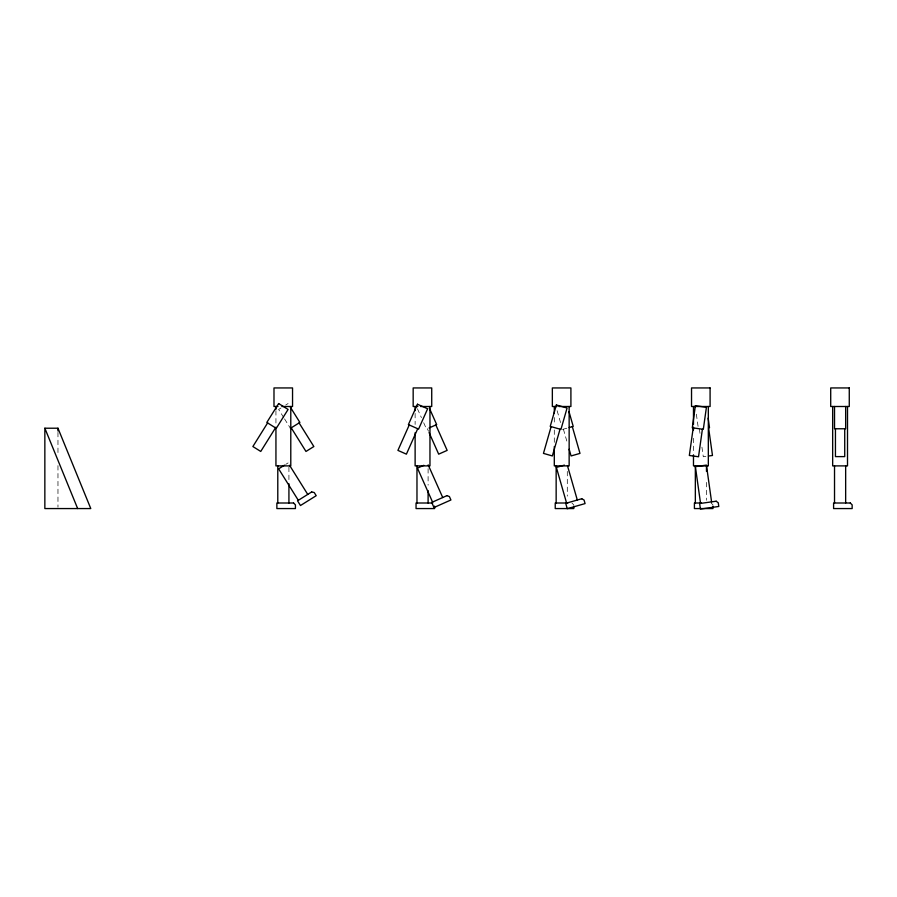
<?xml version="1.0" encoding="UTF-8"?>
<svg xmlns="http://www.w3.org/2000/svg" width="897" height="897" viewBox="0 0 897 897"><rect width="100%" height="100%" fill="white"/><g stroke="black" fill="none" stroke-linecap="round" stroke-linejoin="round"><path stroke-width="0.67" stroke-dasharray="4.49 3.36" d="M280.996 407.978L278.642 409.447L283.8 417.71M285.717 405.029L288.083 403.549M285.717 464.411L288.083 462.93M562.509 429.439L567.857 427.903M705.905 456.394L703.282 456.764L701.925 447.121M711.108 503.004L712.969 504.854M571.927 503.004L573.788 504.854M284.54 418.899L290.437 428.34M427.364 428.732L428.497 431.278M417.453 408.763L421.422 417.666M423.687 422.756L426.512 429.114M563.406 429.192L567.24 442.569M557.138 410.714L560.591 422.756M699.413 429.203L699.996 433.329M696.364 414.167L698.101 426.568M706.477 482.384L706.477 500.257M693.482 438.263L693.482 453.456M567.296 471.385L567.296 496.131M554.301 417.553L554.301 424.449M554.301 429.977L554.301 442.412M428.104 468.638L428.104 485.131M415.12 413.405L415.12 424.449M288.924 467.259L288.924 482.384M275.94 410.647L275.94 424.449M57.969 432.365L57.969 454.532M57.969 465.621L57.969 507.186"/><path stroke-width="1.35" d="M693.213 427.903L689.333 455.474L698.528 456.764L702.396 429.203M551.128 426.624L543.459 453.389L552.373 455.945L560.042 429.181M409.245 424.954L397.92 450.384L406.397 454.162L417.722 428.732M267.62 422.924L252.876 446.538L260.747 451.449L275.491 427.847M290.437 428.34L299.878 422.431L290.292 407.092M284.54 465.151L278.642 468.839L298.309 500.313M429.058 427.981L436.682 424.584L429.327 408.057M423.81 465.319L417.453 468.144L432.556 502.051M569.203 427.521L573.217 426.378L568.99 411.656M564.404 465.117L556.375 467.415L566.601 503.094M708.54 456.024L712.476 455.474L708.596 427.903M277.969 406.498L273.989 406.498L273.989 387.941L292.545 387.941L292.545 406.498L281.938 406.498M417.823 406.498L413.169 406.498L413.169 387.941L431.726 387.941L431.726 406.498L420.514 406.498M557.003 406.498L552.35 406.498L552.35 387.941L570.907 387.941L570.907 406.498L558.977 406.498M44.85 428.217L57.969 428.217L90.776 508.565L44.85 508.565L44.85 428.217L77.658 508.565M432.746 503.004L416.051 503.004L416.051 508.565L434.608 508.565L434.608 506.099M567.756 503.004L555.232 503.004L555.232 508.565L573.788 508.565L573.788 506.099M701.364 503.004L694.413 503.004L694.413 508.565L712.969 508.565L712.969 506.099M299.093 422.924L313.849 446.538L305.978 451.449L291.222 427.847M289.54 465.263L307.749 494.415M435.841 424.954L447.155 450.384L438.678 454.162L429.058 432.545M428.183 464.881L442.726 497.532M572.32 426.624L579.989 453.389L571.075 455.945L569.158 449.251M567.453 465.678L577.309 500.033M708.159 418.125L709.516 427.779M711.579 501.86L706.421 465.106L695.388 466.664L700.557 503.419M847.508 406.498L847.508 465.891L832.663 465.891L832.663 406.498M845.658 406.498L845.658 428.766L834.524 428.766L834.524 406.498M845.658 465.891L845.658 503.004M844.727 428.766L844.727 456.607L835.443 456.607L835.443 428.766M834.524 465.891L834.524 503.004M708.327 406.498L708.327 465.891L693.482 465.891L693.482 454.835M706.477 465.891L706.477 471.385M695.343 465.891L695.343 503.004M693.482 406.498L693.482 424.449M693.482 427.219L693.482 429.977M569.147 406.498L569.147 465.891L554.301 465.891L554.301 446.549M556.151 465.891L556.151 503.004M554.301 406.498L554.301 413.405M429.966 406.498L429.966 465.891L415.12 465.891L415.12 432.735M428.104 490.625L428.104 503.004M416.97 465.891L416.97 503.004M415.12 406.498L415.12 410.647M290.785 406.498L290.785 465.891L275.94 465.891L275.94 427.219M288.924 483.752L288.924 503.004M277.79 465.891L277.79 503.004M275.94 406.498L275.94 409.267M57.969 428.217L57.969 430.986M695.388 405.724L692.293 427.779L703.315 429.327L706.421 407.272L695.388 405.724M556.375 404.962L550.231 426.378L560.939 429.439L567.072 408.034L556.375 404.962M417.453 404.233L408.393 424.584L418.574 429.114L427.634 408.763L417.453 404.233M278.642 403.549L266.835 422.431L276.276 428.34L288.083 409.447L278.642 403.549M311.685 491.948L297.524 500.806L300.473 505.527L316.204 495.693L314.242 492.543L311.685 491.948M446.964 495.637L431.704 502.432L433.969 507.523L450.922 499.977L449.408 496.579L446.964 495.637M581.761 498.754L565.715 503.352L567.24 508.7L585.079 503.587L584.059 500.021L581.761 498.754M716.176 501.221L699.638 503.542L700.411 509.059L718.789 506.469L718.273 502.802L716.176 501.221M710.088 387.941L691.531 387.941L691.531 406.498L710.088 406.498L710.088 387.941M849.268 387.941L830.712 387.941L830.712 406.498L849.268 406.498L849.268 387.941M293.566 503.004L276.87 503.004L276.87 508.565L295.427 508.565L295.427 504.854L293.566 503.004M850.289 503.004L833.593 503.004L833.593 508.565L852.15 508.565L852.15 504.854L850.289 503.004"/></g></svg>
